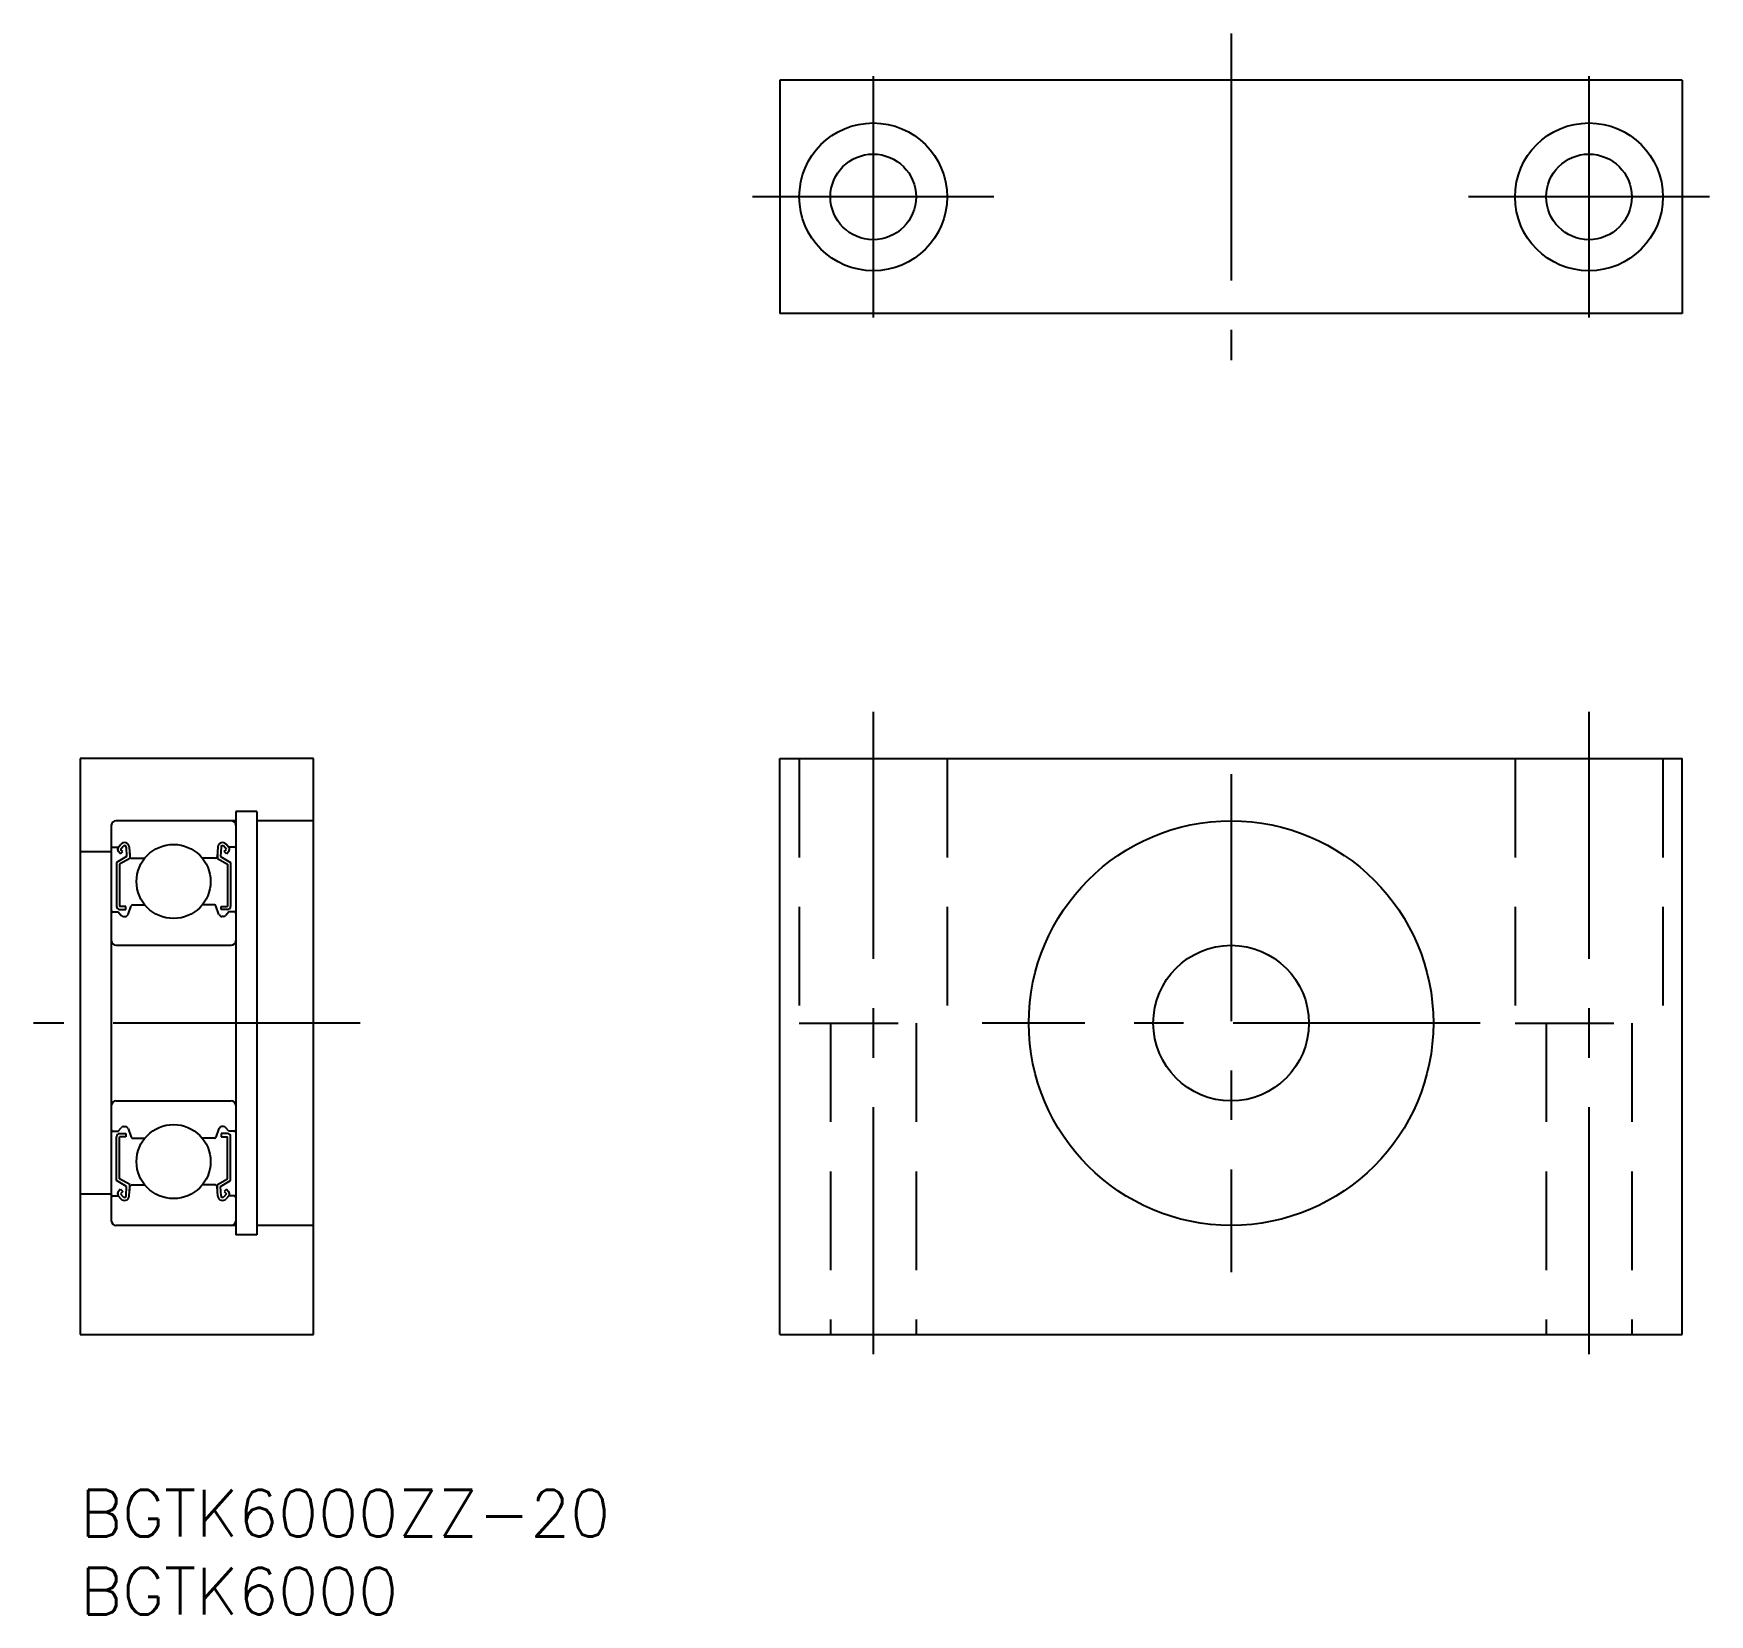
# Model space of a CAD drawing. Extents: x -3 to 105, y -8 to 94.
import ezdxf

# ---------------------------------------------------------------- set-up
doc = ezdxf.new("R2010")
doc.units = 0
doc.header["$LTSCALE"] = 0.5
doc.linetypes.add('CENTER', pattern=[50.8, 31.75, -6.35, 6.35, -6.35])
doc.linetypes.add('DASHED', pattern=[19.05, 12.7, -6.35])
for name, color, linetype in [('MSM_CENTER', 1, 'CENTER'), ('MSM_CONTINUOUS', 7, 'CONTINUOUS'), ('MSM_DASHED', 4, 'DASHED'), ('MSM_PART_NUMBER', 7, 'CONTINUOUS')]:
    doc.layers.add(name, color=color, linetype=linetype)
doc.styles.get("Standard").update_dxf_attribs({"font": 'txt.shx', "height": 3, "bigfont": 'bigfont.shx'})

# ---------------------------------------------------------------- blocks, each defined once
blk = doc.blocks.new('*U6')
at = {"layer": 'MSM_PART_NUMBER'}
blk.add_text('BGTK6000ZZ-20', height=3, dxfattribs=at).set_placement((0, -3))
blk = doc.blocks.new('*U7')
at = {"layer": 'MSM_PART_NUMBER'}
blk.add_text('BGTK6000', height=3, dxfattribs=at).set_placement((0, -8))

msp = doc.modelspace()

# ---------------------------------------------------------------- linework, layer by layer
at = {"layer": 'MSM_CENTER'}
for p, q in [((73.97, 93.59), (73.97, 72.59)), ((50.97, 90.84), (50.97, 75.34)), ((96.97, 90.84), (96.97, 75.34)), ((58.72, 83.09), (43.22, 83.09)), ((104.72, 83.09), (89.22, 83.09)), ((50.97, 50), (50.97, 7)), ((96.97, 50), (96.97, 7)), ((73.97, 46), (73.97, 14)), ((18, 30), (-3, 30)), ((89.97, 30), (57.97, 30))]:
    msp.add_line(p, q, dxfattribs=at)
at = {"layer": 'MSM_CONTINUOUS'}
for p, q in [((44.97, 90.59), (44.97, 75.59)), ((102.97, 90.59), (44.97, 90.59)), ((102.97, 90.59), (102.97, 75.59)), ((102.97, 75.59), (44.97, 75.59)), ((15, 47), (0, 47)), ((0, 47), (0, 10)), ((15, 10), (15, 47)), ((44.97, 10), (44.97, 47)), ((44.97, 47), (102.97, 47)), ((102.97, 10), (102.97, 47)), ((11.35, 43.6), (10, 43.6)), ((10, 43.6), (10, 16.4)), ((11.35, 43.6), (11.35, 16.4)), ((2, 42.7), (2, 17.3)), ((10, 43), (2.3, 43)), ((15, 43), (11.35, 43)), ((2, 41), (0, 41)), ((2.1, 41.3), (2.46, 41.3)), ((2.45, 41.29), (2.62, 41.49)), ((2.6, 40.88), (2.46, 41.02)), ((2.6, 41.16), (2.77, 41.36)), ((2.74, 41.02), (2.6, 41.16)), ((2.6, 40.88), (2.74, 41.02)), ((2.95, 41.3), (2.98, 40.7)), ((3.15, 41.32), (3.2, 40.69)), ((3.18, 40.95), (3.18, 40.58)), ((8.85, 41.32), (8.8, 40.69)), ((8.82, 40.95), (8.82, 40.58)), ((9.05, 41.3), (9.02, 40.7)), ((9.4, 41.16), (9.23, 41.36)), ((9.26, 41.02), (9.4, 41.16)), ((9.4, 40.88), (9.26, 41.02)), ((9.55, 41.29), (9.38, 41.49)), ((9.4, 40.88), (9.54, 41.02)), ((9.9, 41.3), (9.54, 41.3)), ((2.98, 40.7), (2.33, 40.32)), ((2.33, 40.32), (2.33, 37.5)), ((3.18, 40.58), (2.53, 40.21)), ((2.53, 40.21), (2.53, 37.5)), ((3.3, 40.6), (4.15, 40.6)), ((8.7, 40.6), (7.85, 40.6)), ((8.82, 40.58), (9.47, 40.21)), ((9.02, 40.7), (9.67, 40.32)), ((9.47, 40.21), (9.47, 37.5)), ((9.67, 40.32), (9.67, 37.5)), ((2.1, 37.15), (2.45, 37.15)), ((2.45, 37.15), (2.64, 36.92)), ((2.93, 37.5), (2.53, 37.5)), ((2.53, 37.3), (2.93, 37.3)), ((2.79, 36.85), (2.89, 36.85)), ((2.93, 37.3), (2.93, 37.5)), ((3.08, 36.98), (3.28, 37.53)), ((3.37, 37.6), (4.15, 37.6)), ((8.63, 37.6), (7.85, 37.6)), ((8.92, 36.98), (8.72, 37.53)), ((9.07, 37.5), (9.47, 37.5)), ((9.07, 37.3), (9.07, 37.5)), ((9.47, 37.3), (9.07, 37.3)), ((9.21, 36.85), (9.11, 36.85)), ((9.55, 37.15), (9.36, 36.92)), ((9.9, 37.15), (9.55, 37.15)), ((2.3, 35), (9.7, 35)), ((2.3, 25), (9.7, 25)), ((2.1, 23.05), (2.45, 23.05)), ((2.33, 19.88), (2.33, 22.7)), ((2.45, 23.05), (2.64, 23.28)), ((2.53, 22.9), (2.93, 22.9)), ((2.53, 19.99), (2.53, 22.7)), ((2.93, 22.7), (2.53, 22.7)), ((2.79, 23.35), (2.89, 23.35)), ((2.93, 22.9), (2.93, 22.7)), ((3.08, 23.22), (3.28, 22.67)), ((8.92, 23.22), (8.72, 22.67)), ((9.47, 22.9), (9.07, 22.9)), ((9.07, 22.9), (9.07, 22.7)), ((9.07, 22.7), (9.47, 22.7)), ((9.21, 23.35), (9.11, 23.35)), ((9.55, 23.05), (9.36, 23.28)), ((9.47, 19.99), (9.47, 22.7)), ((9.9, 23.05), (9.55, 23.05)), ((9.67, 19.88), (9.67, 22.7)), ((3.37, 22.6), (4.15, 22.6)), ((8.63, 22.6), (7.85, 22.6)), ((2.98, 19.5), (2.33, 19.88)), ((3.18, 19.62), (2.53, 19.99)), ((2.95, 18.9), (2.98, 19.5)), ((3.15, 18.88), (3.2, 19.51)), ((3.18, 19.25), (3.18, 19.62)), ((3.3, 19.6), (4.15, 19.6)), ((8.7, 19.6), (7.85, 19.6)), ((8.85, 18.88), (8.8, 19.51)), ((8.82, 19.62), (9.47, 19.99)), ((8.82, 19.25), (8.82, 19.62)), ((9.02, 19.5), (9.67, 19.88)), ((9.05, 18.9), (9.02, 19.5)), ((2, 19), (0, 19)), ((2.1, 18.9), (2.46, 18.9)), ((2.45, 18.91), (2.62, 18.71)), ((2.6, 19.33), (2.46, 19.18)), ((2.6, 19.33), (2.74, 19.18)), ((2.74, 19.18), (2.6, 19.04)), ((2.6, 19.04), (2.77, 18.84)), ((9.4, 19.04), (9.23, 18.84)), ((9.4, 19.33), (9.26, 19.18)), ((9.26, 19.18), (9.4, 19.04)), ((9.55, 18.91), (9.38, 18.71)), ((9.4, 19.33), (9.54, 19.18)), ((9.9, 18.9), (9.54, 18.9)), ((10, 17), (2.3, 17)), ((11.35, 16.4), (10, 16.4)), ((15, 17), (11.35, 17)), ((0, 10), (15, 10)), ((44.97, 10), (102.97, 10))]:
    msp.add_line(p, q, dxfattribs=at)
for centre, radius in [((50.97, 83.09), 4.75), ((96.97, 83.09), 4.75), ((50.97, 83.09), 2.75), ((96.97, 83.09), 2.75), ((73.97, 30), 13), ((6, 39.1), 2.38), ((73.97, 30), 5), ((6, 21.1), 2.38)]:
    msp.add_circle(centre, radius, dxfattribs=at)
for centre, radius, start, end in [((2.3, 42.7), 0.3, 90, 180), ((9.7, 42.7), 0.3, 0, 90), ((2.1, 41.4), 0.1, 180, 270), ((2.6, 41.16), 0.2, 140.137, 225.002), ((2.85, 41.3), 0.3, 4.9354, 140.137), ((2.85, 41.3), 0.1, 3.1017, 139.9503), ((9.15, 41.3), 0.3, 39.863, 175.0646), ((9.15, 41.3), 0.1, 40.0497, 176.8983), ((9.4, 41.16), 0.2, 314.998, 39.863), ((9.9, 41.4), 0.1, 270, 0), ((3.3, 40.7), 0.1, 184.9354, 270), ((8.7, 40.7), 0.1, 270, 355.0646), ((2.1, 37.05), 0.1, 90, 180.8103), ((2.53, 37.5), 0.2, 180, 270), ((2.79, 37.05), 0.2, 219.9762, 270), ((2.89, 37.05), 0.2, 270, 339.9916), ((3.37, 37.5), 0.1, 90, 159.9916), ((8.63, 37.5), 0.1, 20.0084, 90), ((9.11, 37.05), 0.2, 200.0084, 270), ((9.21, 37.05), 0.2, 270, 320.0238), ((9.47, 37.5), 0.2, 270, 0), ((9.9, 37.05), 0.1, 359.1897, 90), ((2.3, 35.3), 0.3, 180, 270), ((9.7, 35.3), 0.3, 270, 0), ((2.3, 24.7), 0.3, 90, 180), ((9.7, 24.7), 0.3, 0, 90), ((2.1, 23.15), 0.1, 179.1897, 270), ((2.53, 22.7), 0.2, 90, 180), ((2.79, 23.15), 0.2, 90, 140.0238), ((2.89, 23.15), 0.2, 20.0084, 90), ((3.37, 22.7), 0.1, 200.0084, 270), ((8.63, 22.7), 0.1, 270, 339.9916), ((9.11, 23.15), 0.2, 90, 159.9916), ((9.21, 23.15), 0.2, 39.9762, 90), ((9.47, 22.7), 0.2, 0, 90), ((9.9, 23.15), 0.1, 270, 0.8103), ((3.3, 19.5), 0.1, 90, 175.0646), ((8.7, 19.5), 0.1, 4.9354, 90), ((2.1, 18.8), 0.1, 90, 180), ((2.6, 19.04), 0.2, 134.998, 219.863), ((2.85, 18.9), 0.3, 219.863, 355.0646), ((2.85, 18.9), 0.1, 220.0497, 356.8983), ((9.15, 18.9), 0.3, 184.9354, 320.137), ((9.15, 18.9), 0.1, 183.1017, 319.9503), ((9.4, 19.04), 0.2, 320.137, 45.002), ((9.9, 18.8), 0.1, 0, 90), ((2.3, 17.3), 0.3, 180, 270), ((9.7, 17.3), 0.3, 270, 0)]:
    msp.add_arc(centre, radius, start, end, dxfattribs=at)
at = {"layer": 'MSM_DASHED'}
for p, q in [((46.22, 47), (46.22, 30)), ((55.72, 47), (55.72, 30)), ((92.22, 47), (92.22, 30)), ((101.72, 47), (101.72, 30)), ((46.22, 30), (55.72, 30)), ((48.22, 30), (48.22, 10)), ((53.72, 30), (53.72, 10)), ((92.22, 30), (101.72, 30)), ((94.22, 30), (94.22, 10)), ((99.72, 30), (99.72, 10))]:
    msp.add_line(p, q, dxfattribs=at)

# ---------------------------------------------------------------- block references
at = {"layer": 'MSM_CONTINUOUS'}
for name in ['*U6', '*U7']:
    msp.add_blockref(name, (0, 0), dxfattribs=at)

doc.saveas('drawing.dxf')
